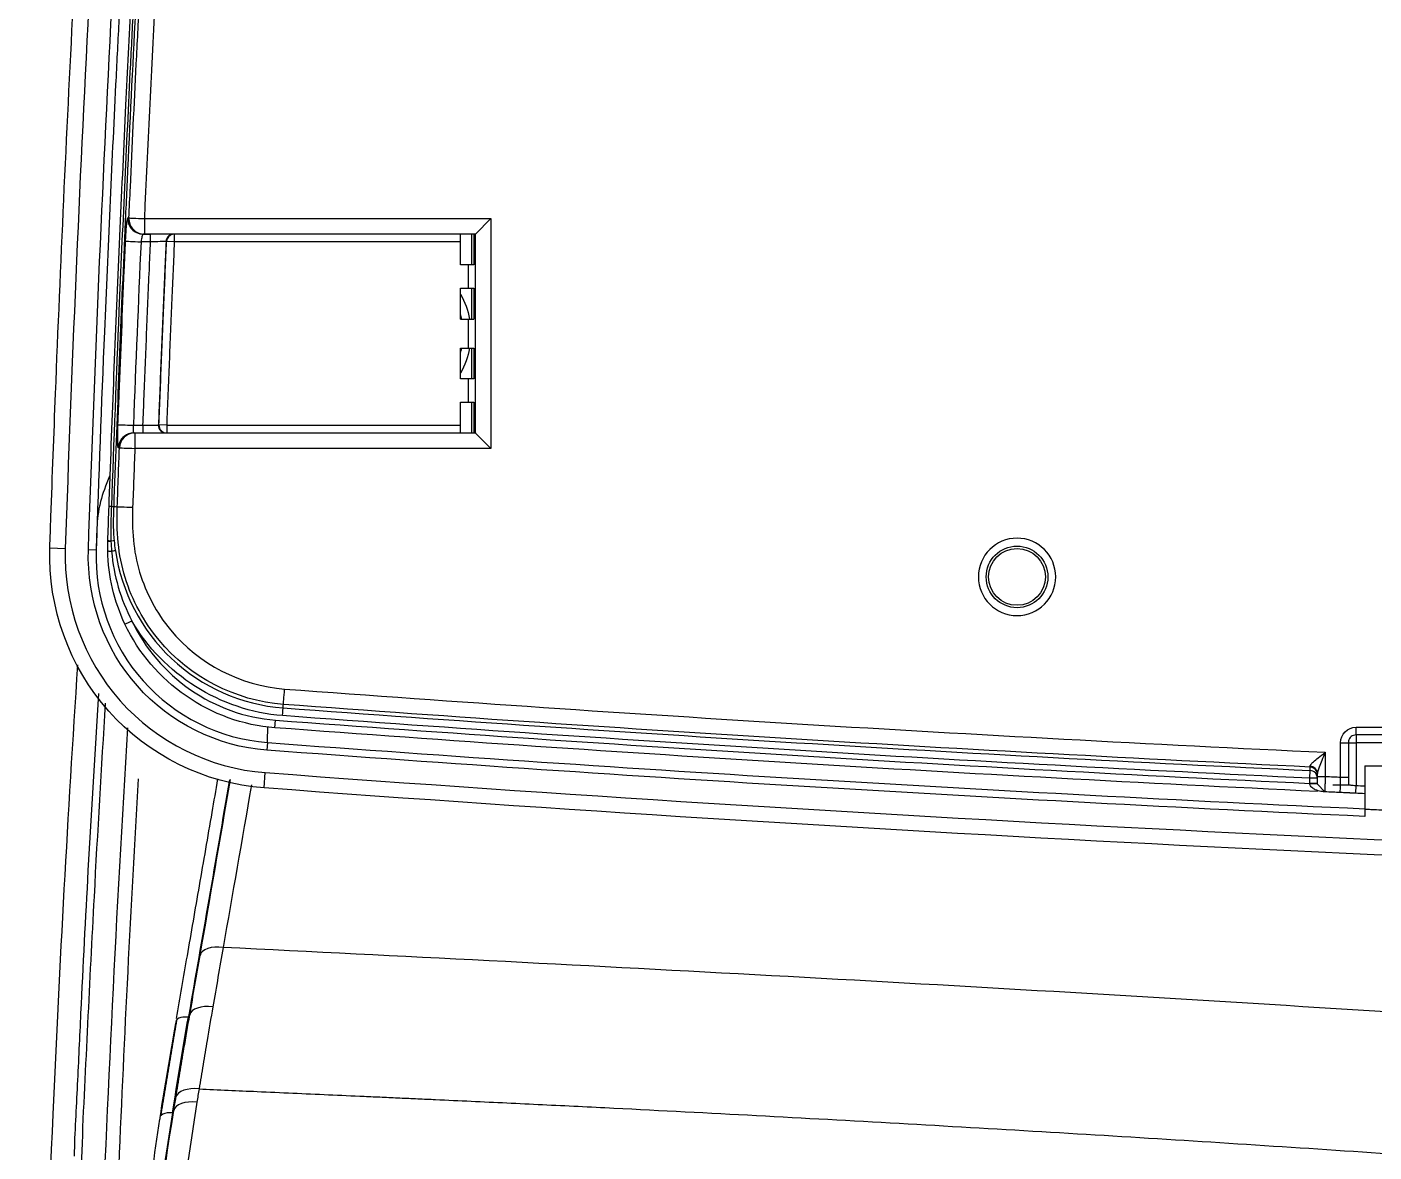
# Model space of a CAD drawing. Header units: millimetres. Extents: x 28 to 3046, y 8 to 3716.
# Drawn here: x 1563.5 to 1650.7, y 1190.3 to 1263.1 of the extents above; entities that cross this region are included whole.
import ezdxf

# ---------------------------------------------------------------- set-up
doc = ezdxf.new("R2010")
doc.units = ezdxf.units.MM
doc.layers.add('1LINE', color=7, linetype='CONTINUOUS')

msp = doc.modelspace()

# ---------------------------------------------------------------- linework, layer by layer
at = {"layer": '1LINE', "linetype": 'Continuous'}
for p, q in [((1571.082, 1250.727), (1571.082, 1249.727)), ((1571.082, 1250.727), (1593.533, 1250.727)), ((1592.534, 1249.728), (1593.533, 1250.727)), ((1593.533, 1250.727), (1593.533, 1235.846)), ((1571.007, 1249.727), (1571.485, 1249.727)), ((1592.532, 1249.727), (1571.082, 1249.727)), ((1571.485, 1249.227), (1571.485, 1249.727)), ((1573.022, 1249.727), (1573.022, 1249.227)), ((1592.286, 1247.727), (1592.286, 1249.727)), ((1592.427, 1249.727), (1592.427, 1247.727)), ((1592.534, 1236.845), (1592.534, 1249.728)), ((1571.485, 1249.227), (1570.865, 1249.227)), ((1573.022, 1249.227), (1572.522, 1249.249)), ((1591.56, 1249.227), (1573.022, 1249.227)), ((1591.56, 1247.727), (1591.56, 1249.227)), ((1592.06, 1247.727), (1591.56, 1247.727)), ((1592.06, 1247.727), (1592.06, 1246.227)), ((1592.427, 1247.727), (1592.06, 1247.727)), ((1591.56, 1246.227), (1592.06, 1246.227)), ((1591.56, 1244.227), (1591.56, 1246.227)), ((1592.06, 1246.227), (1592.427, 1246.227)), ((1592.286, 1244.227), (1592.286, 1246.227)), ((1592.427, 1246.227), (1592.427, 1244.227)), ((1591.56, 1244.227), (1592.06, 1244.227)), ((1592.06, 1244.227), (1592.427, 1244.227)), ((1592.06, 1244.227), (1592.06, 1242.346)), ((1591.56, 1242.346), (1592.06, 1242.346)), ((1591.56, 1240.346), (1591.56, 1242.346)), ((1592.06, 1242.346), (1592.427, 1242.346)), ((1592.286, 1240.346), (1592.286, 1242.346)), ((1592.427, 1242.346), (1592.427, 1240.346)), ((1592.06, 1240.346), (1591.56, 1240.346)), ((1592.06, 1240.346), (1592.06, 1238.846)), ((1592.427, 1240.346), (1592.06, 1240.346)), ((1591.56, 1238.846), (1592.06, 1238.846)), ((1591.56, 1237.346), (1591.56, 1238.846)), ((1592.06, 1238.846), (1592.427, 1238.846)), ((1592.286, 1236.846), (1592.286, 1238.846)), ((1592.427, 1238.846), (1592.427, 1236.846)), ((1570.373, 1237.346), (1570.992, 1237.346)), ((1570.992, 1237.346), (1570.992, 1236.846)), ((1572.529, 1237.346), (1572.03, 1237.365)), ((1572.529, 1237.346), (1591.56, 1237.346)), ((1572.529, 1237.346), (1572.529, 1236.846)), ((1570.466, 1236.846), (1592.532, 1236.846)), ((1570.466, 1236.846), (1570.466, 1235.846)), ((1593.533, 1235.846), (1592.534, 1236.845)), ((1593.533, 1235.846), (1570.466, 1235.846)), ((1564.961, 1229.409), (1565.961, 1229.375)), ((1567.957, 1229.252), (1567.458, 1229.27)), ((1579.537, 1217.752), (1579.574, 1218.25)), ((1649.563, 1217.789), (1659.563, 1217.789)), ((1649.563, 1217.289), (1649.563, 1217.789)), ((1659.563, 1217.289), (1649.563, 1217.289)), ((1649.563, 1217.289), (1649.563, 1216.789)), ((1579.056, 1216.799), (1579.019, 1216.304)), ((1648.563, 1214.561), (1648.563, 1216.789)), ((1649.063, 1216.789), (1649.063, 1214.561)), ((1649.063, 1216.789), (1649.563, 1216.789)), ((1649.563, 1216.789), (1649.563, 1214.013)), ((1659.563, 1216.789), (1649.563, 1216.789)), ((1647.563, 1216.168), (1647.563, 1214.608)), ((1578.835, 1213.856), (1578.909, 1214.853)), ((1646.563, 1214.487), (1646.586, 1214.986)), ((1647.063, 1214.608), (1647.063, 1214.8)), ((1646.563, 1214.152), (1646.563, 1214.487)), ((1647.063, 1214.107), (1647.539, 1213.608)), ((1649.539, 1213.514), (1649.563, 1214.013)), ((1650.128, 1212.488), (1650.128, 1212.014)), ((1573.911, 1199.009), (1573.934, 1199.008)), ((1574.023, 1199.158), (1573.962, 1199.17)), ((1572.902, 1192.81), (1572.882, 1192.811)), ((1572.988, 1192.962), (1572.928, 1192.973))]:
    msp.add_line(p, q, dxfattribs=at)
at = {"layer": '1LINE', "linetype": 'Continuous', "extrusion": (3.83778e-22, 6.26757e-06, -1)}
msp.add_circle((-1627.605, 1227.527, 0.008), 2.506, dxfattribs=at)
at = {"layer": '1LINE', "linetype": 'Continuous', "extrusion": (-3.83778e-22, -6.26758e-06, 1)}
for radius in [1.996, 1.84]:
    msp.add_circle((1627.605, 1227.527, -0.008), radius, dxfattribs=at)
at = {"layer": '1LINE', "linetype": 'Continuous', "extrusion": (0, 0, -1)}
for start, end in [(150.4069, 169.53191), (190.47377, 209.59878)]:
    msp.add_arc((-1587.06, 1243.286), 5.175, start, end, dxfattribs=at)
at = {"layer": '1LINE', "linetype": 'Continuous'}
for start, end in [(11.61002, 15.74441), (344.26124, 348.39563)]:
    msp.add_arc((1587.06, 1243.286), 4.675, start, end, dxfattribs=at)
at = {"layer": '1LINE', "linetype": 'Continuous', "extrusion": (3.83778e-22, 6.26757e-06, -1)}
msp.add_arc((-1649.563, 1216.789, 0.008), 1, 0, 90, dxfattribs=at)
at = {"layer": '1LINE', "linetype": 'Continuous'}
for centre, major_axis, ratio, start_param, end_param in [((1571.007, 1250.727), (0, 1), 0.99875, 1.526057, 2.700732), ((1571.082, 1250.727), (0, 1), 0.99875, 1.526057, 3.141688), ((1571.082, 1250.727), (-0.999, 0.045), 0.000006, 0.049845, 1.570788), ((1571.007, 1250.727), (0, 1), 0.99875, 2.700737, 3.141688), ((1572.986, 1249.227), (-0.005, 0.5), 1, 6.273042, 7.799432), ((1573.022, 1249.227), (0, 0.5), 0.99989, 0.178347, 1.525904), ((1573.022, 1249.227), (0, 0.5), 0.99989, 6.282763, 6.461532), ((1570.865, 1249.227), (-0.999, 0.044), 0.000006, 0.049856, 1.570789), ((1570.373, 1237.346), (-0.999, 0.038), 0.000006, 0.049972, 1.57079), ((1572.493, 1237.346), (0, -0.5), 1, 4.673899, 6.283185), ((1572.529, 1237.346), (0, 0.5), 0.99989, 1.532307, 3.141593), ((1570.391, 1235.846), (0, -1), 0.998748, 3.479633, 4.674649), ((1570.466, 1235.846), (0, -1), 0.998748, 3.141593, 4.674614), ((1570.391, 1235.846), (0, -1), 0.998748, 3.141593, 3.47963), ((1570.466, 1235.846), (-0.999, 0.038), 0.000006, 0.049941, 1.570788), ((1569.293, 1232.075), (-0.5, 0.018), 0.000207, 5.483059, 6.283939), ((1568.597, 1232.1), (-0.5, 0.018), 0.000144, 2.341467, 3.091634), ((1570.325, 1232.039), (-0.999, 0.035), 0.000732, 0.049959, 1.570797), ((1569.215, 1229.851), (-0.5, 0.017), 0.074365, 6.28243, 7.227122), ((1569.216, 1229.876), (-0.5, 0.017), 0.072751, 6.28243, 7.222789), ((1568.624, 1229.838), (-0.498, -0.048), 0.024006, 2.205214, 3.091589), ((1569.211, 1229.224), (-0.5, -0.011), 0.075324, 6.276429, 7.327546), ((1568.71, 1229.148), (-0.494, -0.075), 0.000006, 3.190855, 4.171093), ((1570.276, 1224.681), (-0.453, -0.212), 0.000006, 6.233758, 7.853979), ((1580.161, 1220.265), (-0.074, -0.997), 0.003197, 0.049952, 1.570791), ((1580.031, 1218.543), (-0.039, -0.499), 0.003165, 1.570802, 3.09164), ((1648.563, 1216.789), (-0.5, 0), 0.000006, 1.570796, 3.141593), ((1646.563, 1214.8), (0.5, 0), 0.942693, 0, 1.526036), ((1646.563, 1214.716), (0.5, 0), 0.99875, 0, 1.52338), ((1646.563, 1214.487), (0.5, 0), 0.99875, 0, 1.523384), ((1647.563, 1214.608), (-0.5, 0), 0.000006, 0, 1.570796), ((1648.563, 1214.561), (-0.5, 0), 0.000006, 1.570796, 3.141593), ((1646.563, 1214.487), (0.5, 0), 0.000006, 0, 1.570796), ((1646.563, 1214.152), (0.5, 0), 0.000006, 0, 1.570796), ((1646.563, 1214.107), (0.5, 0), 0.044441, 0, 1.56868), ((1647.515, 1213.108), (0.024, 0.499), 0.000002, 0.000048, 0.075187), ((1576.168, 1202.74), (1.478, -0.256), 0.525102, 1.649118, 3.121084), ((1575.498, 1198.885), (1.478, -0.257), 0.525074, 1.64944, 3.121084), ((1573.901, 1198.578), (0.788, -0.136), 0.535502, 1.649829, 3.347713), ((1574.466, 1192.709), (1.481, -0.237), 0.525846, 1.642077, 3.121073), ((1572.871, 1192.379), (0.79, -0.126), 0.536262, 1.642357, 3.344606)]:
    msp.add_ellipse(centre, major_axis=major_axis, ratio=ratio, start_param=start_param, end_param=end_param, dxfattribs=at)
at = {"layer": '1LINE', "linetype": 'Continuous', "extrusion": (0, 0, -1)}
for centre, major_axis, ratio, start_param, end_param in [((1591.562, 1249.227), (0, -0.5), 0.003491, 1.570796, 3.141599), ((1592.532, 1250.727), (0, -1), 0.052408, 6.230832, 6.283192), ((1591.562, 1237.346), (0, -0.5), 0.003491, 0, 1.570796), ((1592.532, 1235.846), (0, -1), 0.052408, 3.141593, 3.193959)]:
    msp.add_ellipse(centre, major_axis=major_axis, ratio=ratio, start_param=start_param, end_param=end_param, dxfattribs=at)
at = {"layer": '1LINE', "linetype": 'Continuous', "extrusion": (6.12323e-17, 1, 0)}
msp.add_ellipse((1648.563, 1214.06), major_axis=(0, 0, -0.5), ratio=1, start_param=1.570796, end_param=4.712389, dxfattribs=at)
msp.add_ellipse((1648.563, 1214.06), major_axis=(0, 0, -0.5), ratio=1, start_param=1.570796, end_param=4.712389, dxfattribs=at)
at = {"layer": '1LINE', "linetype": 'Continuous'}
for points, knots in [([(1564.961, 1229.409), (1564.984, 1230.076), (1565.008, 1230.742), (1565.126, 1234.073), (1565.225, 1236.738), (1565.66, 1247.763), (1566.041, 1256.122), (1566.474, 1264.479)], [0, 0, 0, 0, 0.056976, 0.056976, 0.28488, 0.28488, 1, 1, 1, 1]), ([(1569.474, 1264.401), (1569.457, 1264.068), (1569.44, 1263.735), (1569.354, 1262.071), (1569.287, 1260.739), (1568.958, 1254.08), (1568.716, 1248.752), (1568.299, 1238.701), (1568.12, 1233.977), (1567.957, 1229.252)], [0, 0, 0, 0, 0.028424, 0.028424, 0.142119, 0.142119, 0.596906, 0.596906, 1, 1, 1, 1]), ([(1568.794, 1232.093), (1568.818, 1232.759), (1568.842, 1233.426), (1568.965, 1236.758), (1569.068, 1239.423), (1569.394, 1247.418), (1569.633, 1252.748), (1570.001, 1260.308), (1570.114, 1262.539), (1570.23, 1264.771)], [0, 0, 0, 0, 0.061159, 0.061159, 0.305796, 0.305796, 0.795074, 0.795074, 1, 1, 1, 1]), ([(1570.382, 1264.763), (1570.381, 1264.751), (1570.381, 1264.74), (1570.311, 1263.397), (1570.243, 1262.065), (1569.909, 1255.407), (1569.664, 1250.079), (1569.261, 1240.53), (1569.097, 1236.309), (1568.945, 1232.088)], [0, 0, 0, 0, 0.001056, 0.001056, 0.123354, 0.123354, 0.612552, 0.612552, 1, 1, 1, 1]), ([(1570.534, 1264.778), (1570.349, 1261.153), (1570.166, 1257.527), (1569.935, 1252.57), (1569.874, 1251.238), (1569.8, 1249.573), (1569.785, 1249.241), (1569.522, 1243.3), (1569.3, 1237.692), (1569.096, 1232.082)], [0, 0, 0, 0, 0.332746, 0.332746, 0.454936, 0.454936, 0.485484, 0.485484, 1, 1, 1, 1]), ([(1570.084, 1250.772), (1570.114, 1251.438), (1570.145, 1252.104), (1570.298, 1255.434), (1570.427, 1258.097), (1570.628, 1262.1), (1570.697, 1263.439), (1570.765, 1264.778)], [0, 0, 0, 0, 0.142627, 0.142627, 0.713138, 0.713138, 1, 1, 1, 1]), ([(1569.867, 1249.271), (1569.872, 1249.38), (1569.877, 1249.49), (1569.893, 1249.762), (1569.903, 1249.922), (1569.925, 1250.208), (1569.936, 1250.337), (1569.959, 1250.547), (1569.97, 1250.631), (1569.991, 1250.743), (1570.001, 1250.772), (1570.009, 1250.772)], [0, 0, 0, 0, 0.138726, 0.138726, 0.354257, 0.354257, 0.569694, 0.569694, 0.784849, 0.784849, 1, 1, 1, 1]), ([(1571.007, 1249.727), (1570.999, 1249.727), (1570.989, 1249.717), (1570.968, 1249.68), (1570.957, 1249.652), (1570.934, 1249.582), (1570.922, 1249.539), (1570.901, 1249.444), (1570.89, 1249.39), (1570.875, 1249.3), (1570.87, 1249.263), (1570.865, 1249.227)], [0, 0, 0, 0, 0.214821, 0.214821, 0.43048, 0.43048, 0.646514, 0.646514, 0.861946, 0.861946, 1, 1, 1, 1]), ([(1569.375, 1237.384), (1569.4, 1238.05), (1569.426, 1238.717), (1569.558, 1242.047), (1569.668, 1244.712), (1569.811, 1248.008), (1569.839, 1248.639), (1569.867, 1249.271)], [0, 0, 0, 0, 0.168109, 0.168109, 0.840549, 0.840549, 1, 1, 1, 1]), ([(1570.992, 1237.346), (1571.017, 1237.98), (1571.042, 1238.615), (1571.12, 1240.609), (1571.175, 1241.969), (1571.288, 1244.688), (1571.346, 1246.047), (1571.431, 1248.013), (1571.458, 1248.62), (1571.485, 1249.227)], [0, 0, 0, 0, 0.160215, 0.160215, 0.503492, 0.503492, 0.846769, 0.846769, 1, 1, 1, 1]), ([(1572.487, 1249.249), (1572.473, 1249.248), (1572.44, 1249.244), (1572.106, 1249.236), (1571.704, 1249.23), (1571.485, 1249.227)], [0, 0, 0, 0, 0.232627, 0.580278, 1, 1, 1, 1]), ([(1572.487, 1249.249), (1572.459, 1248.62), (1572.431, 1247.992), (1572.345, 1246.004), (1572.287, 1244.646), (1572.174, 1241.928), (1572.119, 1240.569), (1572.041, 1238.595), (1572.018, 1237.98), (1571.994, 1237.365)], [0, 0, 0, 0, 0.158717, 0.158717, 0.501738, 0.501738, 0.844758, 0.844758, 1, 1, 1, 1]), ([(1572.03, 1237.365), (1572.082, 1238.722), (1572.135, 1240.079), (1572.246, 1242.794), (1572.302, 1244.15), (1572.413, 1246.755), (1572.467, 1248.002), (1572.522, 1249.249)], [0, 0, 0, 0, 0.342561, 0.342561, 0.685122, 0.685122, 1, 1, 1, 1]), ([(1572.522, 1249.249), (1572.505, 1249.249), (1572.496, 1249.249), (1572.488, 1249.249), (1572.487, 1249.249), (1572.487, 1249.249)], [0, 0, 0, 0, 0.629861, 0.629861, 1, 1, 1, 1]), ([(1573.022, 1249.227), (1572.967, 1247.98), (1572.912, 1246.733), (1572.801, 1244.13), (1572.745, 1242.773), (1572.635, 1240.059), (1572.581, 1238.703), (1572.529, 1237.346)], [0, 0, 0, 0, 0.314878, 0.314878, 0.657439, 0.657439, 1, 1, 1, 1]), ([(1569.393, 1235.884), (1569.387, 1235.884), (1569.382, 1235.896), (1569.371, 1235.958), (1569.365, 1236.024), (1569.358, 1236.202), (1569.356, 1236.317), (1569.355, 1236.579), (1569.357, 1236.73), (1569.363, 1237.047), (1569.368, 1237.217), (1569.375, 1237.384)], [0, 0, 0, 0, 0.141761, 0.141761, 0.356201, 0.356201, 0.570656, 0.570656, 0.785323, 0.785323, 1, 1, 1, 1]), ([(1570.373, 1237.346), (1570.366, 1237.29), (1570.361, 1237.234), (1570.355, 1237.128), (1570.353, 1237.078), (1570.354, 1236.99), (1570.356, 1236.952), (1570.363, 1236.893), (1570.369, 1236.871), (1570.38, 1236.85), (1570.385, 1236.846), (1570.391, 1236.846)], [0, 0, 0, 0, 0.214729, 0.214729, 0.428824, 0.428824, 0.642792, 0.642792, 0.857487, 0.857487, 1, 1, 1, 1]), ([(1570.992, 1237.346), (1571.16, 1237.348), (1571.48, 1237.353), (1571.813, 1237.357), (1571.972, 1237.363), (1571.987, 1237.364), (1571.994, 1237.365)], [0, 0, 0, 0, 0.318795, 0.608036, 0.836927, 1, 1, 1, 1]), ([(1571.994, 1237.365), (1571.994, 1237.365), (1571.996, 1237.365), (1572.001, 1237.365), (1572.006, 1237.365), (1572.017, 1237.365), (1572.023, 1237.365), (1572.03, 1237.365)], [0, 0, 0, 0, 0.370145, 0.370145, 0.740474, 0.740474, 1, 1, 1, 1]), ([(1569.327, 1232.074), (1569.351, 1232.74), (1569.375, 1233.406), (1569.423, 1234.676), (1569.445, 1235.28), (1569.468, 1235.884)], [0, 0, 0, 0, 0.524625, 0.524625, 1, 1, 1, 1]), ([(1568.833, 1234.047), (1568.577, 1233.461), (1568.382, 1232.909), (1568.08, 1231.778), (1568.029, 1231.215), (1568, 1230.179), (1567.977, 1229.724), (1567.957, 1229.252)], [0, 0, 0, 0, 0.284864, 0.284864, 0.642432, 0.642432, 1, 1, 1, 1]), ([(1568.716, 1229.893), (1568.719, 1229.96), (1568.721, 1230.027), (1568.746, 1230.759), (1568.77, 1231.427), (1568.794, 1232.093)], [0, 0, 0, 0, 0.091239, 0.091239, 1, 1, 1, 1]), ([(1568.945, 1232.088), (1568.933, 1231.755), (1568.92, 1231.421), (1568.904, 1230.678), (1568.906, 1230.267), (1568.92, 1229.857)], [0, 0, 0, 0, 0.448087, 0.448087, 1, 1, 1, 1]), ([(1569.096, 1232.082), (1569.082, 1231.666), (1569.062, 1231.249), (1569.072, 1230.517), (1569.091, 1230.2), (1569.121, 1229.886)], [0, 0, 0, 0, 0.568421, 0.568421, 1, 1, 1, 1]), ([(1580.087, 1219.269), (1576.966, 1219.511), (1574.033, 1221.026), (1571.034, 1224.63), (1570.305, 1225.987), (1569.375, 1228.968), (1569.272, 1230.514), (1569.327, 1232.074)], [0, 0, 0, 0, 0.5, 0.5, 0.75, 0.75, 1, 1, 1, 1]), ([(1570.325, 1232.038), (1570.274, 1230.613), (1570.356, 1229.199), (1571.199, 1226.453), (1571.862, 1225.204), (1574.608, 1221.881), (1577.328, 1220.484), (1580.164, 1220.264)], [0, 0, 0, 0, 0.25, 0.25, 0.5, 0.5, 1, 1, 1, 1]), ([(1578.835, 1213.861), (1574.976, 1214.149), (1571.321, 1215.98), (1566.231, 1221.692), (1564.828, 1225.543), (1564.961, 1229.409)], [0, 0, 0, 0, 0.5, 0.5, 1, 1, 1, 1]), ([(1565.961, 1229.375), (1565.836, 1225.764), (1567.143, 1222.171), (1571.892, 1216.834), (1575.305, 1215.122), (1578.909, 1214.853)], [0, 0, 0, 0, 0.5, 0.5, 1, 1, 1, 1]), ([(1579.019, 1216.304), (1575.801, 1216.544), (1572.748, 1218.075), (1568.508, 1222.847), (1567.347, 1226.045), (1567.458, 1229.27)], [0, 0, 0, 0, 0.5, 0.5, 1, 1, 1, 1]), ([(1567.957, 1229.252), (1567.851, 1226.157), (1568.964, 1223.086), (1573.033, 1218.503), (1575.966, 1217.03), (1579.056, 1216.799)], [0, 0, 0, 0, 0.5, 0.5, 1, 1, 1, 1]), ([(1569.204, 1229.223), (1569.608, 1226.555), (1570.877, 1224.084), (1574.81, 1220.387), (1577.377, 1219.249), (1580.069, 1219.04)], [0, 0, 0, 0, 0.5, 0.5, 1, 1, 1, 1]), ([(1763.81, 851.015), (1751.297, 851.009), (1738.808, 852.437), (1714.454, 858.125), (1702.821, 862.286), (1680.643, 873.241), (1670.084, 880.219), (1655.753, 892.307), (1651.238, 896.55), (1642.545, 905.311), (1638.382, 909.841), (1626.4, 923.846), (1619.097, 933.742), (1605.792, 954.598), (1599.771, 965.616), (1589.241, 988.164), (1584.746, 999.624), (1577.106, 1022.861), (1573.947, 1034.636), (1568.988, 1058.505), (1567.168, 1070.595), (1564.665, 1095.036), (1564.002, 1107.4), (1563.478, 1131.993), (1563.608, 1144.215), (1564.203, 1168.547), (1564.641, 1180.659), (1565.61, 1202.462), (1566.138, 1212.167), (1566.773, 1221.837)], [0, 0, 0, 0, 0.078081, 0.078081, 0.156162, 0.156162, 0.234242, 0.234242, 0.273283, 0.273283, 0.312323, 0.312323, 0.390404, 0.390404, 0.468485, 0.468485, 0.546565, 0.546565, 0.624646, 0.624646, 0.702727, 0.702727, 0.780808, 0.780808, 0.858888, 0.858888, 0.936969, 0.936969, 1, 1, 1, 1]), ([(1568.109, 1219.98), (1567.866, 1216.16), (1567.64, 1212.334), (1567.263, 1205.429), (1567.105, 1202.352), (1566.883, 1197.731), (1566.811, 1196.19), (1566.671, 1193.106), (1566.556, 1191.563), (1566.538, 1190.021)], [0, 0, 0, 0, 0.383812, 0.383812, 0.691906, 0.691906, 0.845953, 0.845953, 1, 1, 1, 1]), ([(1580.164, 1220.264), (1591.342, 1219.433), (1602.526, 1218.676), (1624.993, 1217.31), (1636.276, 1216.7), (1647.563, 1216.168)], [0, 0, 0, 0, 0.497996, 0.497996, 1, 1, 1, 1]), ([(1567.055, 1190.347), (1567.134, 1193.097), (1567.297, 1195.842), (1567.559, 1201.331), (1567.697, 1204.073), (1568.067, 1210.995), (1568.31, 1215.171), (1568.573, 1219.342)], [0, 0, 0, 0, 0.283547, 0.283547, 0.567094, 0.567094, 1, 1, 1, 1]), ([(1646.563, 1214.487), (1635.564, 1215.009), (1624.57, 1215.605), (1602.392, 1216.955), (1591.209, 1217.711), (1580.032, 1218.542)], [0, 0, 0, 0, 0.495562, 0.495562, 1, 1, 1, 1]), ([(1569.999, 1217.741), (1569.258, 1205.786), (1568.673, 1193.78), (1567.306, 1158.397), (1566.607, 1134.943), (1567.905, 1099.627), (1568.758, 1087.801), (1571.62, 1064.259), (1573.603, 1052.603), (1578.87, 1029.567), (1582.145, 1018.185), (1589.988, 995.697), (1594.573, 984.611), (1605.043, 963.151), (1610.901, 952.817), (1623.939, 932.991), (1631.148, 923.468), (1642.962, 909.989), (1647.04, 905.655), (1655.496, 897.327), (1659.861, 893.319), (1669.023, 885.79), (1673.818, 882.267), (1683.912, 875.792), (1689.182, 872.851), (1705.406, 865.03), (1716.612, 861.139), (1739.763, 855.853), (1751.788, 854.491), (1763.811, 854.497)], [0, 0, 0, 0, 0.079119, 0.079119, 0.232599, 0.232599, 0.309339, 0.309339, 0.386079, 0.386079, 0.462819, 0.462819, 0.539559, 0.539559, 0.616299, 0.616299, 0.69304, 0.69304, 0.73141, 0.73141, 0.76978, 0.76978, 0.80815, 0.80815, 0.84652, 0.84652, 0.92326, 0.92326, 1, 1, 1, 1]), ([(1649.563, 1217.289), (1649.507, 1217.289), (1649.45, 1217.28), (1649.344, 1217.243), (1649.294, 1217.215), (1649.207, 1217.145), (1649.168, 1217.102), (1649.109, 1217.007), (1649.087, 1216.954), (1649.067, 1216.863), (1649.063, 1216.826), (1649.063, 1216.789)], [0, 0, 0, 0, 0.214941, 0.214941, 0.429881, 0.429881, 0.644822, 0.644822, 0.859762, 0.859762, 1, 1, 1, 1]), ([(1646.585, 1215.271), (1646.585, 1215.291), (1646.595, 1215.316), (1646.62, 1215.353), (1646.627, 1215.363), (1646.674, 1215.424), (1646.733, 1215.483), (1646.892, 1215.629), (1647.003, 1215.722), (1647.259, 1215.93), (1647.409, 1216.047), (1647.559, 1216.166), (1647.561, 1216.167), (1647.563, 1216.168)], [0, 0, 0, 0, 0.113333, 0.113333, 0.151859, 0.151859, 0.34896, 0.34896, 0.637219, 0.637219, 0.99599, 0.99599, 1, 1, 1, 1]), ([(1647.563, 1216.168), (1647.562, 1216.166), (1647.561, 1216.163), (1647.484, 1215.983), (1647.408, 1215.803), (1647.278, 1215.486), (1647.221, 1215.346), (1647.14, 1215.122), (1647.11, 1215.034), (1647.074, 1214.897), (1647.063, 1214.843), (1647.063, 1214.8)], [0, 0, 0, 0, 0.004935, 0.004935, 0.37056, 0.37056, 0.663437, 0.663437, 0.859036, 0.859036, 1, 1, 1, 1]), ([(1646.586, 1214.986), (1646.586, 1215.002), (1646.586, 1215.019), (1646.586, 1215.095), (1646.586, 1215.155), (1646.586, 1215.215)], [0, 0, 0, 0, 0.21831, 0.21831, 1, 1, 1, 1]), ([(1647.063, 1214.107), (1647.063, 1214.107), (1647.063, 1214.117), (1647.063, 1214.154), (1647.063, 1214.182), (1647.063, 1214.252), (1647.063, 1214.295), (1647.063, 1214.39), (1647.063, 1214.443), (1647.063, 1214.534), (1647.063, 1214.571), (1647.063, 1214.608)], [0, 0, 0, 0, 0.21465, 0.21465, 0.429294, 0.429294, 0.644044, 0.644044, 0.859024, 0.859024, 1, 1, 1, 1]), ([(1647.563, 1214.608), (1647.561, 1214.534), (1647.559, 1214.46), (1647.555, 1214.278), (1647.552, 1214.172), (1647.548, 1213.982), (1647.546, 1213.896), (1647.543, 1213.757), (1647.541, 1213.701), (1647.54, 1213.627), (1647.539, 1213.608), (1647.539, 1213.608)], [0, 0, 0, 0, 0.140918, 0.140918, 0.355837, 0.355837, 0.570577, 0.570577, 0.785267, 0.785267, 1, 1, 1, 1]), ([(1647.563, 1214.608), (1647.745, 1214.599), (1647.927, 1214.591), (1648.261, 1214.575), (1648.412, 1214.568), (1648.563, 1214.561)], [0, 0, 0, 0, 0.546957, 0.546957, 1, 1, 1, 1]), ([(1648.539, 1213.561), (1648.539, 1213.561), (1648.54, 1213.58), (1648.541, 1213.654), (1648.543, 1213.71), (1648.546, 1213.849), (1648.548, 1213.935), (1648.552, 1214.125), (1648.555, 1214.231), (1648.559, 1214.412), (1648.561, 1214.487), (1648.563, 1214.561)], [0, 0, 0, 0, 0.214736, 0.214736, 0.429431, 0.429431, 0.644175, 0.644175, 0.859094, 0.859094, 1, 1, 1, 1]), ([(1649.063, 1214.561), (1649.063, 1214.524), (1649.063, 1214.487), (1649.063, 1214.396), (1649.063, 1214.343), (1649.063, 1214.248), (1649.063, 1214.205), (1649.063, 1214.135), (1649.063, 1214.107), (1649.063, 1214.07), (1649.063, 1214.06), (1649.063, 1214.06)], [0, 0, 0, 0, 0.140963, 0.140963, 0.355942, 0.355942, 0.570696, 0.570696, 0.785345, 0.785345, 1, 1, 1, 1]), ([(1650.128, 1215.29), (1650.134, 1215.29), (1650.14, 1215.29), (1650.342, 1215.29), (1650.538, 1215.29), (1650.837, 1215.29), (1650.939, 1215.29), (1651.137, 1215.29), (1651.233, 1215.29), (1651.328, 1215.29)], [0, 0, 0, 0, 0.015113, 0.015113, 0.50499, 0.50499, 0.761543, 0.761543, 1, 1, 1, 1]), ([(1650.128, 1215.29), (1650.128, 1215.264), (1650.128, 1215.237), (1650.128, 1214.726), (1650.128, 1214.241), (1650.128, 1213.334), (1650.128, 1212.911), (1650.128, 1212.488)], [0, 0, 0, 0, 0.028416, 0.028416, 0.547273, 0.547273, 1, 1, 1, 1]), ([(1682.277, 878.731), (1681.924, 878.947), (1679.92, 880.188), (1672.729, 884.881), (1663.13, 892.399), (1652.92, 901.867), (1642.985, 912.045), (1629.582, 927.639), (1614.026, 949.912), (1599.363, 977.034), (1589.577, 1000.71), (1583.931, 1017.681), (1581.029, 1027.51), (1578.318, 1037.481), (1575.389, 1050.089), (1572.637, 1065.362), (1570.963, 1077.961), (1569.923, 1088.194), (1569.271, 1096.248), (1568.787, 1104.135), (1568.321, 1114.461), (1567.902, 1132.29), (1568.268, 1158.312), (1569.292, 1187.465), (1570.212, 1206.142), (1570.711, 1214.457)], [0, 0, 0, 0, 0.003326, 0.018954, 0.069033, 0.101108, 0.130921, 0.183397, 0.266267, 0.348763, 0.430815, 0.471925, 0.492528, 0.513208, 0.554991, 0.596556, 0.638042, 0.657363, 0.679557, 0.703332, 0.721206, 0.763086, 0.847474, 0.931824, 1, 1, 1, 1]), ([(1573.166, 1198.926), (1573.398, 1200.269), (1573.886, 1203.091), (1574.657, 1207.544), (1575.32, 1211.388), (1575.72, 1213.715), (1575.844, 1214.439)], [0, 0, 0, 0, 0.268315, 0.563298, 0.864586, 1, 1, 1, 1]), ([(1647.539, 1213.606), (1647.529, 1213.607), (1647.52, 1213.607), (1647.469, 1213.61), (1647.431, 1213.614), (1647.357, 1213.623), (1647.323, 1213.628), (1647.163, 1213.656), (1647.04, 1213.691), (1646.848, 1213.778), (1646.773, 1213.821), (1646.67, 1213.91), (1646.633, 1213.949), (1646.591, 1214.02), (1646.579, 1214.048), (1646.567, 1214.095), (1646.565, 1214.112), (1646.564, 1214.129)], [0, 0, 0, 0, 0.022289, 0.022289, 0.120631, 0.120631, 0.211292, 0.211292, 0.541782, 0.541782, 0.758384, 0.758384, 0.887672, 0.887672, 0.959558, 0.959558, 1, 1, 1, 1]), ([(1649.063, 1214.06), (1649.063, 1214.06), (1649.073, 1214.059), (1649.109, 1214.056), (1649.137, 1214.053), (1649.207, 1214.047), (1649.25, 1214.043), (1649.345, 1214.034), (1649.398, 1214.029), (1649.488, 1214.02), (1649.526, 1214.017), (1649.563, 1214.013)], [0, 0, 0, 0, 0.21182, 0.21182, 0.42697, 0.42697, 0.642445, 0.642445, 0.858345, 0.858345, 1, 1, 1, 1]), ([(1648.539, 1213.561), (1648.38, 1213.568), (1648.222, 1213.576), (1647.888, 1213.591), (1647.714, 1213.6), (1647.539, 1213.608)], [0, 0, 0, 0, 0.476524, 0.476524, 1, 1, 1, 1]), ([(1649.539, 1213.514), (1649.466, 1213.517), (1649.391, 1213.521), (1649.21, 1213.529), (1649.103, 1213.534), (1648.914, 1213.543), (1648.828, 1213.547), (1648.688, 1213.554), (1648.633, 1213.556), (1648.559, 1213.56), (1648.54, 1213.561), (1648.539, 1213.561)], [0, 0, 0, 0, 0.141295, 0.141295, 0.356736, 0.356736, 0.571939, 0.571939, 0.787022, 0.787022, 1, 1, 1, 1]), ([(1650.128, 1212.488), (1650.231, 1212.484), (1650.333, 1212.479), (1650.538, 1212.47), (1650.641, 1212.465), (1650.938, 1212.452), (1651.133, 1212.443), (1651.328, 1212.434)], [0, 0, 0, 0, 0.256293, 0.256293, 0.512586, 0.512586, 1, 1, 1, 1]), ([(1713.829, 1195.114), (1690.904, 1196.715), (1667.98, 1198.335), (1622.101, 1201.186), (1599.146, 1202.399), (1576.187, 1203.534)], [0, 0, 0, 0, 0.5, 0.5, 1, 1, 1, 1]), ([(1574.023, 1199.158), (1574.023, 1199.158), (1574.023, 1199.158), (1574.247, 1200.443), (1574.47, 1201.728), (1574.693, 1203.013)], [0, 0, 0, 0, 0.000009, 0.000009, 1, 1, 1, 1]), ([(1573.934, 1199.008), (1573.857, 1198.568), (1573.781, 1198.127), (1573.614, 1197.146), (1573.523, 1196.604), (1573.297, 1195.251), (1573.164, 1194.438), (1572.998, 1193.408), (1572.963, 1193.19), (1572.928, 1192.973)], [0, 0, 0, 0, 0.219077, 0.219077, 0.488182, 0.488182, 0.891843, 0.891843, 1, 1, 1, 1]), ([(1573.128, 1193.832), (1573.213, 1194.356), (1573.299, 1194.881), (1573.473, 1195.93), (1573.56, 1196.455), (1573.772, 1197.706), (1573.897, 1198.432), (1574.023, 1199.158), (1574.023, 1199.158), (1574.023, 1199.158)], [0, 0, 0, 0, 0.29538, 0.29538, 0.590758, 0.590758, 0.999994, 0.999994, 1, 1, 1, 1]), ([(1575.517, 1199.679), (1575.391, 1198.955), (1575.266, 1198.231), (1575.055, 1196.984), (1574.968, 1196.461), (1574.795, 1195.416), (1574.709, 1194.893), (1574.624, 1194.369)], [0, 0, 0, 0, 0.409247, 0.409247, 0.704623, 0.704623, 1, 1, 1, 1]), ([(1572.988, 1192.962), (1572.988, 1192.962), (1572.988, 1192.962), (1573.034, 1193.252), (1573.081, 1193.542), (1573.128, 1193.832)], [0, 0, 0, 0, 0.000039, 0.000039, 1, 1, 1, 1]), ([(1574.624, 1194.369), (1575.879, 1194.313), (1577.134, 1194.257), (1579.929, 1194.132), (1581.469, 1194.063), (1583.779, 1193.959), (1584.549, 1193.924), (1585.704, 1193.872), (1586.09, 1193.855), (1586.86, 1193.82), (1587.245, 1193.803), (1588.015, 1193.768), (1588.4, 1193.751), (1589.17, 1193.716), (1589.555, 1193.698), (1590.71, 1193.645), (1591.48, 1193.609), (1593.79, 1193.501), (1595.33, 1193.428), (1598.41, 1193.279), (1599.95, 1193.203), (1604.57, 1192.972), (1607.649, 1192.813), (1613.808, 1192.484), (1616.887, 1192.315), (1626.123, 1191.794), (1632.28, 1191.427), (1644.592, 1190.652), (1650.743, 1190.245), (1658.428, 1189.71), (1659.965, 1189.602), (1663.038, 1189.382), (1664.574, 1189.27), (1666.878, 1189.101), (1667.646, 1189.045), (1668.798, 1188.959), (1669.182, 1188.93), (1669.95, 1188.873), (1670.334, 1188.845), (1671.485, 1188.759), (1672.253, 1188.701), (1673.789, 1188.587), (1674.557, 1188.529), (1676.86, 1188.357), (1678.395, 1188.242), (1681.467, 1188.012), (1683.002, 1187.896), (1687.608, 1187.549), (1690.679, 1187.317), (1696.057, 1186.91), (1698.364, 1186.734), (1700.671, 1186.559)], [0, 0, 0, 0, 0.029822, 0.029822, 0.066428, 0.066428, 0.084732, 0.084732, 0.093883, 0.093883, 0.103035, 0.103035, 0.112187, 0.112187, 0.121339, 0.121339, 0.139642, 0.139642, 0.176249, 0.176249, 0.212855, 0.212855, 0.286069, 0.286069, 0.359282, 0.359282, 0.505709, 0.505709, 0.652137, 0.652137, 0.688743, 0.688743, 0.72535, 0.72535, 0.743653, 0.743653, 0.752805, 0.752805, 0.761957, 0.761957, 0.78026, 0.78026, 0.798564, 0.798564, 0.83517, 0.83517, 0.871777, 0.871777, 0.944991, 0.944991, 1, 1, 1, 1]), ([(1572.902, 1192.81), (1570.366, 1176.872), (1569.058, 1159.366), (1569.298, 1131.855), (1569.732, 1122.538), (1571.13, 1103.864), (1572.091, 1094.466), (1573.234, 1085.002)], [0, 0, 0, 0, 0.5, 0.5, 0.75, 0.75, 1, 1, 1, 1]), ([(1572.358, 1084.908), (1572.09, 1087.186), (1571.547, 1091.792), (1570.811, 1098.781), (1570.136, 1105.923), (1569.386, 1115.167), (1568.677, 1126.919), (1568.309, 1140.514), (1568.453, 1154.288), (1569.095, 1166.788), (1570.251, 1179.74), (1571.414, 1187.787), (1572.084, 1192.417)], [0, 0, 0, 0, 0.060422, 0.122161, 0.185328, 0.25006, 0.368285, 0.500064, 0.619128, 0.750023, 0.856158, 1, 1, 1, 1]), ([(1565.854, 1154.604), (1565.854, 1154.604), (1565.854, 1154.604), (1565.854, 1154.605), (1565.854, 1154.606), (1565.861, 1154.898), (1565.868, 1155.19), (1565.902, 1156.647), (1565.931, 1157.812), (1566.083, 1163.635), (1566.226, 1168.289), (1566.544, 1177.585), (1566.719, 1182.228), (1566.957, 1188.026), (1567.005, 1189.187), (1567.055, 1190.347), (1567.055, 1190.347), (1567.055, 1190.347)], [0, 0, 0, 0, 0.000002, 0.000002, 0.000076, 0.000076, 0.02446, 0.02446, 0.121999, 0.121999, 0.512163, 0.512163, 0.902311, 0.902311, 0.999998, 0.999998, 1, 1, 1, 1])]:
    msp.add_open_spline(points, degree=3, knots=knots, dxfattribs=at)
for points, degree in [([(1567.473, 1264.427), (1566.867, 1252.747), (1566.363, 1241.063), (1565.961, 1229.375)], 3), ([(1567.458, 1229.27), (1567.861, 1240.993), (1568.367, 1252.712), (1568.975, 1264.427)], 3), ([(1571.762, 1264.727), (1571.524, 1260.061), (1571.292, 1255.394), (1571.082, 1250.727)], 3), ([(1570.009, 1250.772), (1570.034, 1250.772), (1570.059, 1250.772), (1570.084, 1250.772)], 3), ([(1571.082, 1249.727), (1571.057, 1249.727), (1571.032, 1249.727), (1571.007, 1249.727)], 3), ([(1570.865, 1249.227), (1570.689, 1245.267), (1570.525, 1241.307), (1570.373, 1237.346)], 3), ([(1570.391, 1236.846), (1570.416, 1236.846), (1570.441, 1236.846), (1570.466, 1236.846)], 3), ([(1569.468, 1235.884), (1569.443, 1235.884), (1569.418, 1235.884), (1569.393, 1235.884)], 3), ([(1570.466, 1235.846), (1570.418, 1234.577), (1570.371, 1233.307), (1570.325, 1232.038)], 3), ([(1569.096, 1232.082), (1569.173, 1232.08), (1569.25, 1232.077), (1569.327, 1232.074)], 3), ([(1568.711, 1229.213), (1568.706, 1229.432), (1568.708, 1229.65), (1568.715, 1229.869)], 3), ([(1568.715, 1229.869), (1568.716, 1229.877), (1568.716, 1229.885), (1568.716, 1229.893)], 3), ([(1568.92, 1229.857), (1568.92, 1229.848), (1568.921, 1229.84), (1568.921, 1229.831)], 3), ([(1568.921, 1229.831), (1568.928, 1229.616), (1568.942, 1229.401), (1568.961, 1229.186)], 3), ([(1569.121, 1229.886), (1569.143, 1229.664), (1569.17, 1229.443), (1569.204, 1229.223)], 3), ([(1569.823, 1224.47), (1569.126, 1225.958), (1568.747, 1227.575), (1568.711, 1229.213)], 3), ([(1568.961, 1229.186), (1569.098, 1227.614), (1569.545, 1226.081), (1570.276, 1224.681)], 3), ([(1579.537, 1217.755), (1575.384, 1218.065), (1571.589, 1220.699), (1569.823, 1224.47)], 3), ([(1570.276, 1224.681), (1571.966, 1221.071), (1575.598, 1218.547), (1579.574, 1218.25)], 3), ([(1580.032, 1218.542), (1576.008, 1218.854), (1572.284, 1221.211), (1570.276, 1224.681)], 3), ([(1580.069, 1219.04), (1580.075, 1219.117), (1580.081, 1219.193), (1580.087, 1219.269)], 3), ([(1580.069, 1219.04), (1602.222, 1217.392), (1624.397, 1216.04), (1646.586, 1214.986)], 3), ([(1646.586, 1215.215), (1624.403, 1216.269), (1602.234, 1217.621), (1580.087, 1219.269)], 3), ([(1579.574, 1218.25), (1601.884, 1216.583), (1624.215, 1215.216), (1646.563, 1214.152)], 3), ([(1579.056, 1216.799), (1579.069, 1217.128), (1579.069, 1217.45), (1579.076, 1217.786)], 3), ([(1647.063, 1213.63), (1624.536, 1214.698), (1602.026, 1216.074), (1579.537, 1217.755)], 3), ([(1650.128, 1212.014), (1626.405, 1213.104), (1602.701, 1214.535), (1579.019, 1216.304)], 3), ([(1579.056, 1216.799), (1602.725, 1215.032), (1626.418, 1213.601), (1650.128, 1212.511)], 3), ([(1578.909, 1214.853), (1617.186, 1211.994), (1655.524, 1210.018), (1693.892, 1208.934)], 3), ([(1646.586, 1215.215), (1646.586, 1215.219), (1646.586, 1215.239), (1646.585, 1215.271)], 3), ([(1576.597, 1214.392), (1575.694, 1209.142), (1574.811, 1204.055), (1573.962, 1199.17)], 3), ([(1574.693, 1203.013), (1575.331, 1206.694), (1575.988, 1210.496), (1576.657, 1214.396)], 3), ([(1578.016, 1214.051), (1577.393, 1210.453), (1576.782, 1206.943), (1576.187, 1203.534)], 3), ([(1693.911, 1207.939), (1655.512, 1209.023), (1617.143, 1211), (1578.835, 1213.861)], 3), ([(1646.564, 1214.129), (1646.563, 1214.137), (1646.563, 1214.144), (1646.563, 1214.152)], 3), ([(1649.563, 1214.013), (1649.751, 1214.005), (1649.94, 1213.996), (1650.128, 1213.987)], 3), ([(1647.539, 1213.608), (1647.539, 1213.608), (1647.539, 1213.608)], 2), ([(1650.128, 1213.485), (1649.265, 1213.525), (1648.402, 1213.565), (1647.539, 1213.606)], 3), ([(1648.539, 1213.561), (1648.539, 1213.561)], 1), ([(1650.128, 1213.487), (1649.932, 1213.496), (1649.736, 1213.505), (1649.539, 1213.514)], 3), ([(1576.187, 1203.534), (1575.964, 1202.249), (1575.74, 1200.964), (1575.517, 1199.679)], 3), ([(1573.166, 1198.829), (1572.134, 1192.622)], 1), ([(1573.911, 1199.009), (1573.554, 1196.945), (1573.211, 1194.879), (1572.882, 1192.811)], 3), ([(1573.962, 1199.17), (1573.952, 1199.116), (1573.943, 1199.062), (1573.934, 1199.008)], 3), ([(1572.102, 1192.527), (1572.425, 1194.561), (1572.763, 1196.594), (1573.114, 1198.625)], 3), ([(1574.624, 1194.369), (1573.892, 1194.46), (1573.205, 1194.213), (1573.128, 1193.832)], 3), ([(1574.624, 1194.369), (1574.578, 1194.081), (1574.531, 1193.792), (1574.485, 1193.503)], 3), ([(1569.981, 1165.532), (1570.546, 1174.709), (1571.53, 1183.86), (1572.988, 1192.962)], 3), ([(1572.928, 1192.973), (1572.919, 1192.918), (1572.911, 1192.864), (1572.902, 1192.81)], 3), ([(1574.485, 1193.503), (1573.996, 1190.447), (1573.561, 1187.385), (1573.177, 1184.318)], 3)]:
    msp.add_open_spline(points, degree=degree, dxfattribs=at)

doc.saveas('drawing.dxf')
